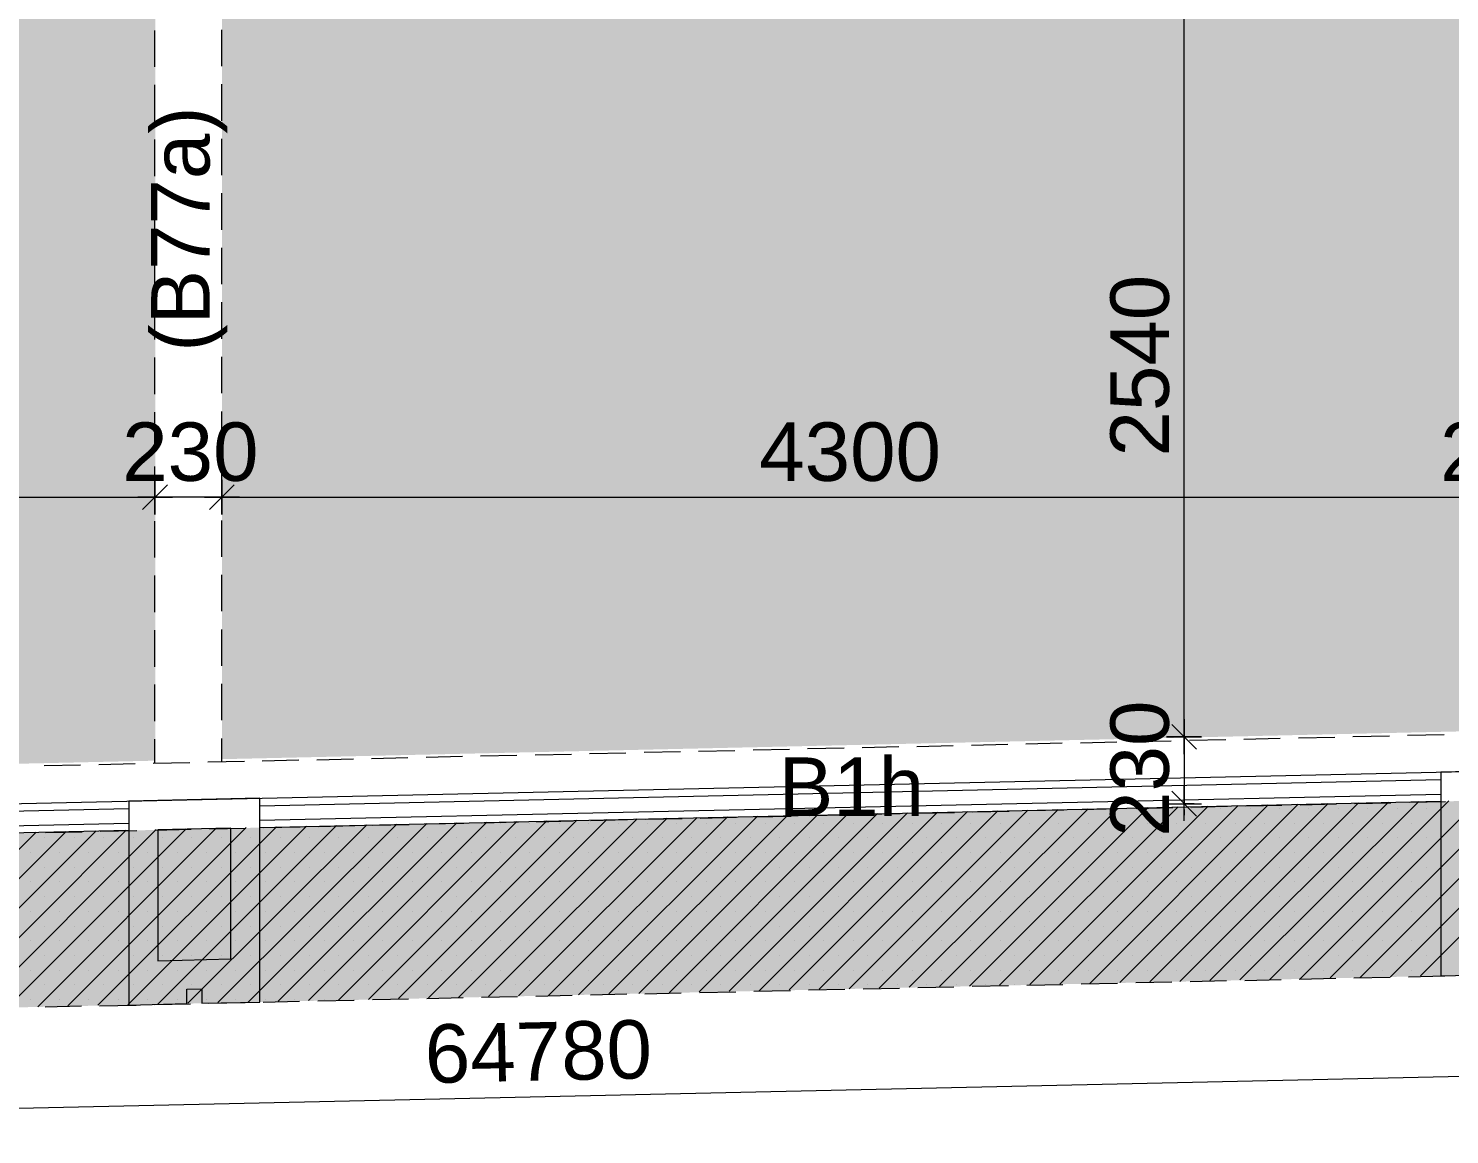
# Model space of a CAD drawing. Header units: millimetres. Extents: x -1303 to 98744, y -1303 to 90097.
# Drawn here: x 40498 to 45384, y 14373 to 18177 of the extents above; entities that cross this region are included whole.
import ezdxf

# ---------------------------------------------------------------- set-up
doc = ezdxf.new("R2010")
doc.units = ezdxf.units.MM
doc.layers.add('PDF_Geometry', color=7, linetype='Continuous')
doc.layers.add('PDF_Text', color=7, linetype='Continuous')
doc.layers.add('PDF_Solid Fills', color=192, linetype='Continuous', true_color=0xc2c0c0c0)
doc.styles.add('PDF ArialMT', font='arial.ttf')

msp = doc.modelspace()

# ---------------------------------------------------------------- hatches: boundary and pattern name
at = {"layer": 'PDF_Solid Fills', "true_color": 0x00007f}
h = msp.add_hatch(color=254, dxfattribs=at)
h.paths.add_polyline_path([(74624.31541, 16167.67383), (74624.31541, 15567.81796), (9799.46285, 14130.21454), (9804.28731, 14730.15409)], flags=0)
h.paths.add_polyline_path([(7404.275, 37242.73593), (8004.29925, 37242.73593), (8004.29925, 16872.72168), (7404.275, 16872.72168)], flags=0)
h.paths.add_polyline_path([(8004.29925, 16872.72168), (7983.4807, 16679.51365), (7983.31127, 16481.90264), (8004.55339, 16283.02302), (8047.46016, 16086.42856), (8111.52536, 15895.75776), (8195.3089, 15714.14292), (8297.03284, 15544.62953), (8413.99157, 15389.5038), (8546.60657, 15247.57974), (8696.06174, 15118.18072), (8860.41285, 15004.26957), (9037.28897, 14908.29987), (9223.47415, 14832.13321), (9415.6677, 14776.86981), (9610.40055, 14743.01796), (9804.28731, 14730.15409), (9799.46285, 14130.21454), (9584.16557, 14140.28601), (9363.53556, 14170.83718), (9140.28256, 14223.64598), (8917.70726, 14299.55851), (8699.36241, 14399.25246), (8488.88858, 14522.21955), (8289.92424, 14667.61267), (8106.02423, 14833.65595), (7940.23508, 15017.64068), (7795.09507, 15216.68973), (7672.21268, 15427.33299), (7572.77287, 15645.76255), (7497.02977, 15868.42256), (7444.47407, 16091.67659), (7414.09232, 16312.38925), (7404.275, 16527.68859), (7404.275, 16872.72168), (8004.29925, 16872.72168)], flags=0)
h.paths.add_polyline_path([(7194.30944, 37692.71099), (7194.30944, 80672.7138), (7694.3009, 80672.7138), (7694.3009, 37692.71099)], flags=0)
h = msp.add_hatch(color=254, dxfattribs=at)
h.paths.add_polyline_path([(31469.30117, 29377.68079), (31469.30117, 25187.75188), (33129.31253, 25187.75188), (33129.31253, 29377.68079)], flags=0)
h.paths.add_polyline_path([(33359.25057, 25187.75188), (33359.25057, 29377.68079), (36934.25928, 29377.68079), (36934.25928, 25187.75188)], flags=0)
h.paths.add_polyline_path([(37164.2841, 25187.75188), (37164.2841, 29377.68079), (40934.27775, 29377.68079), (40934.27775, 25187.75188)], flags=0)
h.paths.add_polyline_path([(41164.30255, 25182.67534), (41164.30255, 29377.68079), (45464.24791, 29377.68079), (45464.24791, 25182.67534)], flags=0)
h.paths.add_polyline_path([(45694.27273, 29377.68079), (45694.27273, 25187.75188), (49039.2587, 25187.75188), (49039.2587, 29377.68079)], flags=0)
h.paths.add_polyline_path([(49269.28352, 25187.75188), (49269.28352, 29377.68079), (51159.31349, 29377.68079), (51159.31349, 25187.75188)], flags=0)
h.paths.add_polyline_path([(41164.30255, 21382.72041), (41164.30255, 24957.72913), (45464.24791, 24957.72913), (45464.24791, 21382.72041)], flags=0)
h.paths.add_polyline_path([(37164.2841, 24957.72913), (37164.2841, 21382.72041), (40934.27775, 21382.72041), (40934.27775, 24957.72913)], flags=0)
h.paths.add_polyline_path([(40934.27775, 19182.68898), (40934.27775, 21152.69766), (37164.2841, 21152.69766), (37164.2841, 18512.67482), (40864.28888, 18512.67482), (40864.28888, 19182.68898)], flags=0)
h.paths.add_polyline_path([(41164.30255, 21152.69766), (41164.30255, 18512.67482), (43234.25726, 18512.67482), (43234.25726, 21152.69766)], flags=0)
h.paths.add_polyline_path([(41164.30255, 18282.73679), (45464.24791, 18282.73679), (45464.24791, 15760.43508), (41164.30255, 15663.95813)], flags=0)
h.paths.add_polyline_path([(37164.2841, 18282.73679), (40934.27775, 18282.73679), (40934.27775, 15658.79481), (37164.2841, 15574.16518)], flags=0)
h.paths.add_polyline_path([(12814.30857, 29377.68079), (12814.30857, 25187.75188), (8234.23832, 25187.75188), (8234.23832, 29377.68079)], flags=0)
h.paths.add_polyline_path([(13044.24764, 25187.75188), (13044.24764, 29377.68079), (15954.23712, 29377.68079), (15954.23712, 25187.75188)], flags=0)
h.paths.add_polyline_path([(16184.2609, 29377.68079), (16184.2609, 25187.75188), (18909.25016, 25187.75188), (18909.25016, 29377.68079)], flags=0)
h.paths.add_polyline_path([(66559.28558, 25187.75188), (66559.28558, 29377.68079), (63649.29506, 29377.68079), (63649.29506, 25187.75188)], flags=0)
h.paths.add_polyline_path([(66789.30626, 25187.75188), (66789.30626, 29377.68079), (69584.28231, 29377.68079), (69584.28231, 25187.75188)], flags=0)
h.paths.add_polyline_path([(69814.31126, 29377.68079), (69814.31126, 25187.75188), (74394.29472, 25187.75188), (74394.29472, 29377.68079)], flags=0)

# ---------------------------------------------------------------- linework, layer by layer
at = {"layer": 'PDF_Geometry', "color": 9, "lineweight": 0, "true_color": 0xc0c0c0}
msp.add_lwpolyline([(73543.76698, 33926.94469), (73593.70177, 33827.08339), (73593.70177, 33926.94469), (74523.7764, 33926.94469), (74523.7764, 34597.21299), (74623.6377, 34597.21299), (74623.6377, 16267.28307), (9842.20122, 14831.96378, -0.0040587119), (9814.553, 14831.94622, -0.4141989555), (8103.90849, 16521.17195), (8103.90849, 13152.0657)], format="xyb", dxfattribs=at)
at = {"layer": 'PDF_Geometry', "color": 122, "lineweight": 0, "true_color": 0x00b88a}
for points in [[(44470.95313, 15780.66168), (44470.95313, 15761.19749), (44470.95313, 18262.00294), (44470.95313, 18242.53771)], [(37203.80547, 16565.17894), (37183.49519, 16565.17894), (40913.96746, 16565.17894), (40893.65718, 16565.17894)], [(41163.62486, 16565.17894), (40933.43475, 16565.17894)], [(41204.24956, 16565.17894), (41183.93514, 16565.17894), (45444.19383, 16565.17894), (45423.87942, 16565.17894)], [(44470.95313, 15740.88617), (44470.95313, 15510.69296)], [(44513.26794, 15468.37815), (44428.63832, 15553.8549)], [(44470.95313, 15451.45223), (44470.95313, 15570.78083)], [(44410.86527, 15510.69296), (44531.03686, 15510.69296)], [(44470.95313, 15491.22877), (44470.95313, 15470.91745)]]:
    msp.add_lwpolyline(points, dxfattribs=at)
at = {"layer": 'PDF_Geometry', "color": 157, "lineweight": 0, "true_color": 0x3f5f7f}
for points in [[(40933.43475, 18045.35027), (40933.43475, 18169.75541)], [(41163.62486, 18047.88957), (41163.62486, 18172.29471)], [(40933.43475, 17857.47291), (40933.43475, 17982.72518)], [(41163.62486, 17860.01222), (41163.62486, 17985.26448)], [(40933.43475, 17669.59556), (40933.43475, 17794.84782)], [(41163.62486, 17672.13486), (41163.62486, 17797.38505)], [(40933.43475, 17482.56326), (40933.43475, 17607.81552)], [(41163.62486, 17485.10256), (41163.62486, 17610.35482)], [(40933.43475, 17294.6859), (40933.43475, 17419.93816)], [(41163.62486, 17297.2252), (41163.62486, 17422.47747)], [(40933.43475, 17107.6536), (40933.43475, 17232.90586)], [(41163.62486, 17110.1929), (41163.62486, 17235.44516)], [(40933.43475, 16919.77624), (40933.43475, 17045.0285)], [(41163.62486, 16922.31554), (41163.62486, 17047.56781)], [(40933.43475, 16732.74601), (40933.43475, 16857.15115)], [(41163.62486, 16735.28324), (41163.62486, 16859.69045)], [(40933.43475, 16544.86658), (40933.43475, 16670.11884)], [(41163.62486, 16547.40589), (41163.62486, 16672.65815)], [(40933.43475, 16357.83635), (40933.43475, 16482.24149)], [(41163.62486, 16360.37566), (41163.62486, 16484.78079)], [(40933.43475, 16169.959), (40933.43475, 16295.20919)], [(41163.62486, 16172.49623), (41163.62486, 16297.74849)], [(40933.43475, 15982.0806), (40933.43475, 16107.33183)], [(41163.62486, 15984.61887), (41163.62486, 16109.87113)], [(40933.43475, 15795.04934), (40933.43475, 15920.30057)], [(41163.62486, 15797.58761), (41163.62486, 15922.83986)], [(40933.43475, 15650.33185), (40933.43475, 15732.4232)], [(41163.62486, 15655.41045), (41163.62486, 15734.96147)], [(44489.56917, 15729.03782), (44614.82349, 15731.57712)], [(44676.60147, 15733.2693), (44801.85167, 15735.8086)], [(44864.48089, 15737.50078), (44989.73109, 15740.04008)], [(45051.50906, 15741.73226), (45176.76339, 15744.27156)], [(45239.38848, 15745.96374), (45364.63868, 15748.50304)], [(42240.11536, 15679.10613), (42365.36555, 15681.64543)], [(42427.14765, 15683.33761), (42552.39785, 15685.87691)], [(42615.02295, 15687.5691), (42740.27727, 15690.10839)], [(42802.05525, 15691.80058), (42927.30545, 15694.33987)], [(42989.93467, 15696.03206), (43115.18487, 15698.57135)], [(43176.96284, 15700.26354), (43302.21717, 15702.80283)], [(43364.84226, 15704.49502), (43490.09246, 15707.03432)], [(43551.87457, 15707.88041), (43677.12475, 15711.2658)], [(43739.74986, 15712.11189), (43865.00418, 15715.49728)], [(43926.78215, 15716.34337), (44052.03648, 15719.72876)], [(44114.66158, 15720.57485), (44239.91177, 15723.11416)], [(44301.69388, 15724.80633), (44426.94407, 15727.34564)], [(40552.60143, 15641.86889), (40677.85163, 15644.40819)], [(40740.47672, 15646.10037), (40865.73105, 15648.63967)], [(40927.50903, 15650.33185), (41052.75922, 15652.87115)], [(41115.38845, 15654.56333), (41240.63864, 15657.10263)], [(41302.41662, 15657.94873), (41427.67095, 15661.33411)], [(41490.29604, 15662.18021), (41615.54624, 15665.5656)], [(41677.32835, 15666.41169), (41802.57853, 15669.79708)], [(41865.20364, 15670.64317), (41990.45796, 15674.02856)], [(42052.23593, 15674.87465), (42177.49026, 15677.41395)], [(43931.86076, 15486.99729), (44057.11096, 15489.53556)], [(44119.74018, 15490.38268), (44244.99038, 15493.76704)], [(44306.76835, 15494.61417), (44432.02268, 15497.99852)], [(44494.64777, 15498.84565), (44619.89797, 15502.23)], [(44681.68008, 15503.07713), (44806.93027, 15505.6154)], [(44869.55537, 15507.30861), (44994.80969, 15509.84688)], [(45056.58766, 15511.54009), (45181.84199, 15514.07836)], [(45244.46709, 15515.77157), (45369.71728, 15518.30984)], [(41682.40694, 15437.0656), (41807.65714, 15439.60491)], [(41870.28223, 15441.29709), (41995.53656, 15443.83639)], [(42057.31454, 15444.68247), (42182.56473, 15448.06787)], [(42245.19396, 15448.91396), (42370.44416, 15452.29935)], [(42432.22213, 15453.14544), (42557.47646, 15456.53083)], [(42620.10155, 15457.37692), (42745.35175, 15459.91519)], [(42807.13386, 15461.6084), (42932.38404, 15464.14667)], [(42995.00915, 15465.83988), (43120.26347, 15468.37815)], [(43182.04144, 15470.07136), (43307.29577, 15472.60963)], [(43369.92087, 15474.30284), (43495.17106, 15476.84111)], [(43556.95317, 15478.53432), (43682.20336, 15481.0726)], [(43744.82846, 15482.76581), (43870.08278, 15485.30408)], [(40557.67591, 15411.67672), (40682.93024, 15414.21602)], [(40745.55533, 15415.9082), (40870.80553, 15418.4475)], [(40932.58763, 15420.13968), (41057.83782, 15422.67898)], [(41120.46293, 15424.37116), (41245.71725, 15426.91046)], [(41307.49522, 15428.60264), (41432.74955, 15431.14195)], [(41495.37465, 15432.83412), (41620.62484, 15435.37343)]]:
    msp.add_lwpolyline(points, dxfattribs=at)
at = {"layer": 'PDF_Geometry', "color": 122, "lineweight": 0, "true_color": 0x00b88a}
for points in [[(40933.43475, 16505.09107), (40933.43475, 16625.26473)], [(41163.62486, 16625.26473), (41163.62486, 16505.09107)], [(40993.51849, 16565.17894), (40874.19401, 16565.17894)], [(40976.59256, 16607.49375), (40891.11994, 16522.86412)], [(41103.537, 16565.17894), (41223.71272, 16565.17894)], [(41121.31004, 16522.86412), (41205.93967, 16607.49375)], [(44513.26794, 15698.57135), (44428.63832, 15783.20098)], [(44470.95313, 15680.79934), (44470.95313, 15800.973)], [(44410.86527, 15740.88617), (44531.03686, 15740.88617)]]:
    msp.add_lwpolyline(points, close=True, dxfattribs=at)
at = {"layer": 'PDF_Geometry', "lineweight": 0}
for points in [[(40933.43475, 16565.17894), (40933.43475, 16533.86639)], [(41163.62486, 16565.17894), (41163.62486, 16533.86639)], [(44470.95313, 15740.88617), (44500.5735, 15740.88617)]]:
    msp.add_lwpolyline(points, close=True, dxfattribs=at)
at = {"layer": 'PDF_Geometry', "color": 9, "lineweight": 0, "true_color": 0xc0c0c0}
for points in [[(41293.95366, 15503.92321), (45353.63848, 15593.63041)], [(41293.95366, 15453.99153), (45353.63848, 15543.69873)], [(32528.86575, 15309.27507), (40843.72653, 15493.76704)], [(41293.95366, 15428.60264), (45353.63848, 15519.15593)], [(32528.86575, 15259.34339), (40843.72653, 15443.83639)], [(32528.86575, 15234.80059), (40843.72653, 15419.29359)]]:
    msp.add_lwpolyline(points, dxfattribs=at)
for points in [[(45803.86974, 15629.17444), (45353.63848, 15619.0193), (45353.63848, 14919.13271), (45554.21234, 14923.36419), (45554.21234, 14973.29484), (45604.143, 14974.14196), (45604.143, 14924.21027), (45803.86974, 14928.44175)], [(41293.95366, 15529.3121), (40843.72653, 15519.15593), (40843.72653, 14818.42324), (41043.45327, 14823.50081), (41043.45327, 14873.4325), (41094.23104, 14874.27859), (41094.23104, 14824.34691), (41293.95366, 14828.57839)], [(40943.58783, 14970.75657), (41194.09235, 14976.68023), (41194.09235, 15426.91046), (40943.58783, 15420.98577)]]:
    msp.add_lwpolyline(points, close=True, dxfattribs=at)
at = {"layer": 'PDF_Geometry', "lineweight": 0}
for points in [[(43319.99021, 14874.27859), (43933.555, 15488.68947)], [(43423.23588, 14876.81789), (44037.64779, 15490.38268)], [(43526.48568, 14879.35616), (44140.89759, 15492.92095)], [(43629.73134, 14881.89546), (44244.14325, 15495.46025)], [(43733.82826, 14883.58765), (44347.39305, 15497.15244)], [(43837.07393, 14886.12694), (44450.63872, 15499.69173)], [(43940.32372, 14888.66521), (44553.88851, 15502.23)], [(44043.57352, 14890.35842), (44657.13831, 15504.76931)], [(44146.81918, 14892.89669), (44760.38397, 15506.46148)], [(44250.06898, 14895.436), (44863.63377, 15509.00079)], [(44293.23091, 15494.61417), (44293.23091, 15494.61417)], [(44353.31465, 14897.9753), (44966.87944, 15511.54009)], [(44394.78647, 15494.61417), (44394.78647, 15494.61417)], [(44456.56444, 14899.66748), (45070.12923, 15513.23227)], [(44505.64797, 15510.69296), (44470.95313, 15510.69296)], [(44495.4949, 15494.61417), (44495.4949, 15494.61417)], [(44559.81424, 14902.20678), (45173.37903, 15515.77157)], [(44596.20333, 15494.61417), (44596.20333, 15494.61417)], [(44663.0599, 14904.74505), (45277.47182, 15518.30984)], [(44697.75888, 15494.61417), (44697.75888, 15494.61417)], [(44766.3097, 14906.43826), (45380.72161, 15520.84914)], [(44798.4673, 15494.61417), (44798.4673, 15494.61417)], [(44869.55537, 14908.97653), (45483.96728, 15522.54132)], [(44899.17574, 15494.61417), (44899.17574, 15494.61417)], [(44973.65229, 14911.51583), (45587.21708, 15525.08062)], [(45000.73129, 15494.61417), (45000.73129, 15494.61417)], [(45076.89795, 14913.20801), (45690.46274, 15527.61889)], [(45101.44384, 15494.61417), (45101.44384, 15494.61417)], [(45180.14775, 14915.74731), (45793.71254, 15529.3121)], [(45202.9994, 15494.61417), (45202.9994, 15494.61417)], [(45283.39754, 14918.28558), (45896.96233, 15531.85037)], [(45303.70783, 15494.61417), (45303.70783, 15494.61417)], [(41046.83763, 14824.34691), (41661.24954, 15437.9117)], [(41150.08329, 14826.8862), (41764.4952, 15440.45099)], [(41254.18021, 14828.57839), (41867.745, 15442.98926)], [(41357.42588, 14831.11768), (41970.99067, 15444.68247)], [(41460.67567, 14833.65595), (42074.24046, 15447.22074)], [(41563.92547, 14835.34917), (42177.49026, 15449.76005)], [(41667.17113, 14837.88744), (42280.73592, 15451.45223)], [(41770.42093, 14840.42674), (42383.98572, 15453.99153)], [(41873.6666, 14842.96604), (42487.23139, 15456.53083)], [(41976.91639, 14844.65822), (42590.48118, 15458.22301)], [(42020.07833, 15443.83639), (42020.07833, 15443.83639)], [(42080.16619, 14847.19752), (42693.73098, 15460.76231)], [(42121.63388, 15443.83639), (42121.63388, 15443.83639)], [(42183.41185, 14849.7358), (42797.82377, 15463.30059)], [(42222.34231, 15443.83639), (42222.34231, 15443.83639)], [(42286.66165, 14851.42901), (42901.07356, 15465.83988)], [(42323.05074, 15443.83639), (42323.05074, 15443.83639)], [(42389.90732, 14853.96728), (43004.31923, 15467.53207)], [(42424.60629, 15443.83639), (42424.60629, 15443.83639)], [(42494.00424, 14856.50657), (43107.56903, 15470.07136)], [(42525.31472, 15443.83639), (42525.31472, 15443.83639)], [(42597.2499, 14858.19876), (43210.81469, 15472.60963)], [(42626.87027, 15443.83639), (42626.87027, 15443.83639)], [(42700.4997, 14860.73805), (43314.06449, 15474.30284)], [(42727.58283, 15443.83639), (42727.58283, 15443.83639)], [(42803.74949, 14863.27632), (43417.31428, 15476.84111)], [(42828.29126, 15443.83639), (42828.29126, 15443.83639)], [(42906.99516, 14865.81563), (43520.55995, 15479.38042)], [(42929.84681, 15443.83639), (42929.84681, 15443.83639)], [(43010.24496, 14867.50781), (43623.80975, 15481.91972)], [(43030.55524, 15443.83639), (43030.55524, 15443.83639)], [(43113.49062, 14870.04711), (43727.05541, 15483.6119)], [(43131.26367, 15443.83639), (43131.26367, 15443.83639)], [(43216.74042, 14872.58641), (43830.30521, 15486.1512)], [(43232.81922, 15443.83639), (43232.81922, 15443.83639)], [(43333.52765, 15443.83639), (43333.52765, 15443.83639)], [(43435.0832, 15443.83639), (43435.0832, 15443.83639)], [(43535.79576, 15443.83639), (43535.79576, 15443.83639)], [(43636.50419, 15443.83639), (43636.50419, 15443.83639)], [(43738.05974, 15443.83639), (43738.05974, 15443.83639)], [(43838.76817, 15443.83639), (43838.76817, 15443.83639)], [(43939.4766, 15443.83639), (43939.4766, 15443.83639)], [(44041.03215, 15443.83639), (44041.03215, 15443.83639)], [(44141.74058, 15443.83639), (44141.74058, 15443.83639)], [(44243.29613, 15443.83639), (44243.29613, 15443.83639)], [(44344.00869, 15443.83639), (44344.00869, 15443.83639)], [(44444.71712, 15443.83639), (44444.71712, 15443.83639)], [(44546.27268, 15443.83639), (44546.27268, 15443.83639)], [(44646.9811, 15443.83639), (44646.9811, 15443.83639)], [(44747.68953, 15443.83639), (44747.68953, 15443.83639)], [(44849.24508, 15443.83639), (44849.24508, 15443.83639)], [(44949.95351, 15443.83639), (44949.95351, 15443.83639)], [(45051.50906, 15443.83639), (45051.50906, 15443.83639)], [(45152.22162, 15443.83639), (45152.22162, 15443.83639)], [(45252.93005, 15443.83639), (45252.93005, 15443.83639)], [(45354.48561, 15443.83639), (45354.48561, 15443.83639)], [(39910.25927, 14798.95802), (40524.67118, 15412.52281)], [(40014.35619, 14801.49731), (40627.92098, 15415.0621)], [(40117.60185, 14804.03559), (40731.16664, 15417.60038)], [(40220.85165, 14805.7288), (40834.41644, 15419.29359)], [(40324.10144, 14808.26707), (40937.66623, 15421.83186)], [(40427.34711, 14810.80637), (41040.9119, 15424.37116)], [(40530.59691, 14812.49855), (41144.1617, 15426.91046)], [(40555.13867, 15393.05861), (40555.13867, 15393.05861)], [(40633.84257, 14815.03785), (41247.40736, 15428.60264)], [(40656.69422, 15393.05861), (40656.69422, 15393.05861)], [(40737.09237, 14817.57716), (41350.65716, 15431.14195)], [(40757.40265, 15393.05861), (40757.40265, 15393.05861)], [(40840.34216, 14819.26933), (41453.90695, 15433.68022)], [(40858.11108, 15393.05861), (40858.11108, 15393.05861)], [(40943.58783, 14821.80864), (41557.99974, 15435.37343)], [(40959.66664, 15393.05861), (40959.66664, 15393.05861)], [(41060.37919, 15393.05861), (41060.37919, 15393.05861)], [(41161.93474, 15393.05861), (41161.93474, 15393.05861)], [(41262.64318, 15393.05861), (41262.64318, 15393.05861)], [(41363.3516, 15393.05861), (41363.3516, 15393.05861)], [(41464.90715, 15393.05861), (41464.90715, 15393.05861)], [(41565.61558, 15393.05861), (41565.61558, 15393.05861)], [(41666.32401, 15393.05861), (41666.32401, 15393.05861)], [(41767.87957, 15393.05861), (41767.87957, 15393.05861)], [(41868.59212, 15393.05861), (41868.59212, 15393.05861)], [(41970.14767, 15393.05861), (41970.14767, 15393.05861)], [(42070.85611, 15393.05861), (42070.85611, 15393.05861)], [(42171.56453, 15393.05861), (42171.56453, 15393.05861)], [(42273.12008, 15393.05861), (42273.12008, 15393.05861)], [(42373.82851, 15393.05861), (42373.82851, 15393.05861)], [(42474.53695, 15393.05861), (42474.53695, 15393.05861)], [(42576.0925, 15393.05861), (42576.0925, 15393.05861)], [(42676.80505, 15393.05861), (42676.80505, 15393.05861)], [(42778.3606, 15393.05861), (42778.3606, 15393.05861)], [(42879.06904, 15393.05861), (42879.06904, 15393.05861)], [(42979.77746, 15393.05861), (42979.77746, 15393.05861)], [(43081.33302, 15393.05861), (43081.33302, 15393.05861)], [(43182.04144, 15393.05861), (43182.04144, 15393.05861)], [(43282.74988, 15393.05861), (43282.74988, 15393.05861)], [(43384.30543, 15393.05861), (43384.30543, 15393.05861)], [(43485.01798, 15393.05861), (43485.01798, 15393.05861)], [(43586.57353, 15393.05861), (43586.57353, 15393.05861)], [(43687.28197, 15393.05861), (43687.28197, 15393.05861)], [(43787.99039, 15393.05861), (43787.99039, 15393.05861)], [(43889.54595, 15393.05861), (43889.54595, 15393.05861)], [(43990.25437, 15393.05861), (43990.25437, 15393.05861)], [(44090.96281, 15393.05861), (44090.96281, 15393.05861)], [(44192.51836, 15393.05861), (44192.51836, 15393.05861)], [(44293.23091, 15393.05861), (44293.23091, 15393.05861)], [(44394.78647, 15393.05861), (44394.78647, 15393.05861)], [(44495.4949, 15393.05861), (44495.4949, 15393.05861)], [(44596.20333, 15393.05861), (44596.20333, 15393.05861)], [(44697.75888, 15393.05861), (44697.75888, 15393.05861)], [(44798.4673, 15393.05861), (44798.4673, 15393.05861)], [(44899.17574, 15393.05861), (44899.17574, 15393.05861)], [(45000.73129, 15393.05861), (45000.73129, 15393.05861)], [(45101.44384, 15393.05861), (45101.44384, 15393.05861)], [(45202.9994, 15393.05861), (45202.9994, 15393.05861)], [(45303.70783, 15393.05861), (45303.70783, 15393.05861)], [(40505.20802, 15343.12692), (40505.20802, 15343.12692)], [(40605.91645, 15343.12692), (40605.91645, 15343.12692)], [(40706.62487, 15343.12692), (40706.62487, 15343.12692)], [(40808.18043, 15343.12692), (40808.18043, 15343.12692)], [(40908.88886, 15343.12692), (40908.88886, 15343.12692)], [(41009.60142, 15343.12692), (41009.60142, 15343.12692)], [(41111.15697, 15343.12692), (41111.15697, 15343.12692)], [(41211.8654, 15343.12692), (41211.8654, 15343.12692)], [(41313.42095, 15343.12692), (41313.42095, 15343.12692)], [(41414.12938, 15343.12692), (41414.12938, 15343.12692)], [(41514.8378, 15343.12692), (41514.8378, 15343.12692)], [(41616.39336, 15343.12692), (41616.39336, 15343.12692)], [(41717.10179, 15343.12692), (41717.10179, 15343.12692)], [(41817.81435, 15343.12692), (41817.81435, 15343.12692)], [(41919.3699, 15343.12692), (41919.3699, 15343.12692)], [(42020.07833, 15343.12692), (42020.07833, 15343.12692)], [(42121.63388, 15343.12692), (42121.63388, 15343.12692)], [(42222.34231, 15343.12692), (42222.34231, 15343.12692)], [(42323.05074, 15343.12692), (42323.05074, 15343.12692)], [(42424.60629, 15343.12692), (42424.60629, 15343.12692)], [(42525.31472, 15343.12692), (42525.31472, 15343.12692)], [(42626.87027, 15343.12692), (42626.87027, 15343.12692)], [(42727.58283, 15343.12692), (42727.58283, 15343.12692)], [(42828.29126, 15343.12692), (42828.29126, 15343.12692)], [(42929.84681, 15343.12692), (42929.84681, 15343.12692)], [(43030.55524, 15343.12692), (43030.55524, 15343.12692)], [(43131.26367, 15343.12692), (43131.26367, 15343.12692)], [(43232.81922, 15343.12692), (43232.81922, 15343.12692)], [(43333.52765, 15343.12692), (43333.52765, 15343.12692)], [(43435.0832, 15343.12692), (43435.0832, 15343.12692)], [(43535.79576, 15343.12692), (43535.79576, 15343.12692)], [(43636.50419, 15343.12692), (43636.50419, 15343.12692)], [(43738.05974, 15343.12692), (43738.05974, 15343.12692)], [(43838.76817, 15343.12692), (43838.76817, 15343.12692)], [(43939.4766, 15343.12692), (43939.4766, 15343.12692)], [(44041.03215, 15343.12692), (44041.03215, 15343.12692)], [(44141.74058, 15343.12692), (44141.74058, 15343.12692)], [(44243.29613, 15343.12692), (44243.29613, 15343.12692)], [(44344.00869, 15343.12692), (44344.00869, 15343.12692)], [(44444.71712, 15343.12692), (44444.71712, 15343.12692)], [(44546.27268, 15343.12692), (44546.27268, 15343.12692)], [(44646.9811, 15343.12692), (44646.9811, 15343.12692)], [(44747.68953, 15343.12692), (44747.68953, 15343.12692)], [(44849.24508, 15343.12692), (44849.24508, 15343.12692)], [(44949.95351, 15343.12692), (44949.95351, 15343.12692)], [(45051.50906, 15343.12692), (45051.50906, 15343.12692)], [(45152.22162, 15343.12692), (45152.22162, 15343.12692)], [(45252.93005, 15343.12692), (45252.93005, 15343.12692)], [(45354.48561, 15343.12692), (45354.48561, 15343.12692)], [(40555.13867, 15292.34915), (40555.13867, 15292.34915)], [(40656.69422, 15292.34915), (40656.69422, 15292.34915)], [(40757.40265, 15292.34915), (40757.40265, 15292.34915)], [(40858.11108, 15292.34915), (40858.11108, 15292.34915)], [(40959.66664, 15292.34915), (40959.66664, 15292.34915)], [(41060.37919, 15292.34915), (41060.37919, 15292.34915)], [(41161.93474, 15292.34915), (41161.93474, 15292.34915)], [(41262.64318, 15292.34915), (41262.64318, 15292.34915)], [(41363.3516, 15292.34915), (41363.3516, 15292.34915)], [(41464.90715, 15292.34915), (41464.90715, 15292.34915)], [(41565.61558, 15292.34915), (41565.61558, 15292.34915)], [(41666.32401, 15292.34915), (41666.32401, 15292.34915)], [(41767.87957, 15292.34915), (41767.87957, 15292.34915)], [(41868.59212, 15292.34915), (41868.59212, 15292.34915)], [(41970.14767, 15292.34915), (41970.14767, 15292.34915)], [(42070.85611, 15292.34915), (42070.85611, 15292.34915)], [(42171.56453, 15292.34915), (42171.56453, 15292.34915)], [(42273.12008, 15292.34915), (42273.12008, 15292.34915)], [(42373.82851, 15292.34915), (42373.82851, 15292.34915)], [(42474.53695, 15292.34915), (42474.53695, 15292.34915)], [(42576.0925, 15292.34915), (42576.0925, 15292.34915)], [(42676.80505, 15292.34915), (42676.80505, 15292.34915)], [(42778.3606, 15292.34915), (42778.3606, 15292.34915)], [(42879.06904, 15292.34915), (42879.06904, 15292.34915)], [(42979.77746, 15292.34915), (42979.77746, 15292.34915)], [(43081.33302, 15292.34915), (43081.33302, 15292.34915)], [(43182.04144, 15292.34915), (43182.04144, 15292.34915)], [(43282.74988, 15292.34915), (43282.74988, 15292.34915)], [(43384.30543, 15292.34915), (43384.30543, 15292.34915)], [(43485.01798, 15292.34915), (43485.01798, 15292.34915)], [(43586.57353, 15292.34915), (43586.57353, 15292.34915)], [(43687.28197, 15292.34915), (43687.28197, 15292.34915)], [(43787.99039, 15292.34915), (43787.99039, 15292.34915)], [(43889.54595, 15292.34915), (43889.54595, 15292.34915)], [(43990.25437, 15292.34915), (43990.25437, 15292.34915)], [(44090.96281, 15292.34915), (44090.96281, 15292.34915)], [(44192.51836, 15292.34915), (44192.51836, 15292.34915)], [(44293.23091, 15292.34915), (44293.23091, 15292.34915)], [(44394.78647, 15292.34915), (44394.78647, 15292.34915)], [(44495.4949, 15292.34915), (44495.4949, 15292.34915)], [(44596.20333, 15292.34915), (44596.20333, 15292.34915)], [(44697.75888, 15292.34915), (44697.75888, 15292.34915)], [(44798.4673, 15292.34915), (44798.4673, 15292.34915)], [(44899.17574, 15292.34915), (44899.17574, 15292.34915)], [(45000.73129, 15292.34915), (45000.73129, 15292.34915)], [(45101.44384, 15292.34915), (45101.44384, 15292.34915)], [(45202.9994, 15292.34915), (45202.9994, 15292.34915)], [(45303.70783, 15292.34915), (45303.70783, 15292.34915)], [(40505.20802, 15241.57137), (40505.20802, 15241.57137)], [(40605.91645, 15241.57137), (40605.91645, 15241.57137)], [(40706.62487, 15241.57137), (40706.62487, 15241.57137)], [(40808.18043, 15241.57137), (40808.18043, 15241.57137)], [(40908.88886, 15241.57137), (40908.88886, 15241.57137)], [(41009.60142, 15241.57137), (41009.60142, 15241.57137)], [(41111.15697, 15241.57137), (41111.15697, 15241.57137)], [(41211.8654, 15241.57137), (41211.8654, 15241.57137)], [(41313.42095, 15241.57137), (41313.42095, 15241.57137)], [(41414.12938, 15241.57137), (41414.12938, 15241.57137)], [(41514.8378, 15241.57137), (41514.8378, 15241.57137)], [(41616.39336, 15241.57137), (41616.39336, 15241.57137)], [(41717.10179, 15241.57137), (41717.10179, 15241.57137)], [(41817.81435, 15241.57137), (41817.81435, 15241.57137)], [(41919.3699, 15241.57137), (41919.3699, 15241.57137)], [(42020.07833, 15241.57137), (42020.07833, 15241.57137)], [(42121.63388, 15241.57137), (42121.63388, 15241.57137)], [(42222.34231, 15241.57137), (42222.34231, 15241.57137)], [(42323.05074, 15241.57137), (42323.05074, 15241.57137)], [(42424.60629, 15241.57137), (42424.60629, 15241.57137)], [(42525.31472, 15241.57137), (42525.31472, 15241.57137)], [(42626.87027, 15241.57137), (42626.87027, 15241.57137)], [(42727.58283, 15241.57137), (42727.58283, 15241.57137)], [(42828.29126, 15241.57137), (42828.29126, 15241.57137)], [(42929.84681, 15241.57137), (42929.84681, 15241.57137)], [(43030.55524, 15241.57137), (43030.55524, 15241.57137)], [(43131.26367, 15241.57137), (43131.26367, 15241.57137)], [(43232.81922, 15241.57137), (43232.81922, 15241.57137)], [(43333.52765, 15241.57137), (43333.52765, 15241.57137)], [(43435.0832, 15241.57137), (43435.0832, 15241.57137)], [(43535.79576, 15241.57137), (43535.79576, 15241.57137)], [(43636.50419, 15241.57137), (43636.50419, 15241.57137)], [(43738.05974, 15241.57137), (43738.05974, 15241.57137)], [(43838.76817, 15241.57137), (43838.76817, 15241.57137)], [(43939.4766, 15241.57137), (43939.4766, 15241.57137)], [(44041.03215, 15241.57137), (44041.03215, 15241.57137)], [(44141.74058, 15241.57137), (44141.74058, 15241.57137)], [(44243.29613, 15241.57137), (44243.29613, 15241.57137)], [(44344.00869, 15241.57137), (44344.00869, 15241.57137)], [(44444.71712, 15241.57137), (44444.71712, 15241.57137)], [(44546.27268, 15241.57137), (44546.27268, 15241.57137)], [(44646.9811, 15241.57137), (44646.9811, 15241.57137)], [(44747.68953, 15241.57137), (44747.68953, 15241.57137)], [(44849.24508, 15241.57137), (44849.24508, 15241.57137)], [(44949.95351, 15241.57137), (44949.95351, 15241.57137)], [(45051.50906, 15241.57137), (45051.50906, 15241.57137)], [(45152.22162, 15241.57137), (45152.22162, 15241.57137)], [(45252.93005, 15241.57137), (45252.93005, 15241.57137)], [(45354.48561, 15241.57137), (45354.48561, 15241.57137)], [(40555.13867, 15190.7936), (40555.13867, 15190.7936)], [(40656.69422, 15190.7936), (40656.69422, 15190.7936)], [(40757.40265, 15190.7936), (40757.40265, 15190.7936)], [(40858.11108, 15190.7936), (40858.11108, 15190.7936)], [(40959.66664, 15190.7936), (40959.66664, 15190.7936)], [(41060.37919, 15190.7936), (41060.37919, 15190.7936)], [(41161.93474, 15190.7936), (41161.93474, 15190.7936)], [(41262.64318, 15190.7936), (41262.64318, 15190.7936)], [(41363.3516, 15190.7936), (41363.3516, 15190.7936)], [(41464.90715, 15190.7936), (41464.90715, 15190.7936)], [(41565.61558, 15190.7936), (41565.61558, 15190.7936)], [(41666.32401, 15190.7936), (41666.32401, 15190.7936)], [(41767.87957, 15190.7936), (41767.87957, 15190.7936)], [(41868.59212, 15190.7936), (41868.59212, 15190.7936)], [(41970.14767, 15190.7936), (41970.14767, 15190.7936)], [(42070.85611, 15190.7936), (42070.85611, 15190.7936)], [(42171.56453, 15190.7936), (42171.56453, 15190.7936)], [(42273.12008, 15190.7936), (42273.12008, 15190.7936)], [(42373.82851, 15190.7936), (42373.82851, 15190.7936)], [(42474.53695, 15190.7936), (42474.53695, 15190.7936)], [(42576.0925, 15190.7936), (42576.0925, 15190.7936)], [(42676.80505, 15190.7936), (42676.80505, 15190.7936)], [(42778.3606, 15190.7936), (42778.3606, 15190.7936)], [(42879.06904, 15190.7936), (42879.06904, 15190.7936)], [(42979.77746, 15190.7936), (42979.77746, 15190.7936)], [(43081.33302, 15190.7936), (43081.33302, 15190.7936)], [(43182.04144, 15190.7936), (43182.04144, 15190.7936)], [(43282.74988, 15190.7936), (43282.74988, 15190.7936)], [(43384.30543, 15190.7936), (43384.30543, 15190.7936)], [(43485.01798, 15190.7936), (43485.01798, 15190.7936)], [(43586.57353, 15190.7936), (43586.57353, 15190.7936)], [(43687.28197, 15190.7936), (43687.28197, 15190.7936)], [(43787.99039, 15190.7936), (43787.99039, 15190.7936)], [(43889.54595, 15190.7936), (43889.54595, 15190.7936)], [(43990.25437, 15190.7936), (43990.25437, 15190.7936)], [(44090.96281, 15190.7936), (44090.96281, 15190.7936)], [(44192.51836, 15190.7936), (44192.51836, 15190.7936)], [(44293.23091, 15190.7936), (44293.23091, 15190.7936)], [(44394.78647, 15190.7936), (44394.78647, 15190.7936)], [(44495.4949, 15190.7936), (44495.4949, 15190.7936)], [(44596.20333, 15190.7936), (44596.20333, 15190.7936)], [(44697.75888, 15190.7936), (44697.75888, 15190.7936)], [(44798.4673, 15190.7936), (44798.4673, 15190.7936)], [(44899.17574, 15190.7936), (44899.17574, 15190.7936)], [(45000.73129, 15190.7936), (45000.73129, 15190.7936)], [(45101.44384, 15190.7936), (45101.44384, 15190.7936)], [(45202.9994, 15190.7936), (45202.9994, 15190.7936)], [(45303.70783, 15190.7936), (45303.70783, 15190.7936)], [(40505.20802, 15140.86191), (40505.20802, 15140.86191)], [(40605.91645, 15140.86191), (40605.91645, 15140.86191)], [(40706.62487, 15140.86191), (40706.62487, 15140.86191)], [(40808.18043, 15140.86191), (40808.18043, 15140.86191)], [(40908.88886, 15140.86191), (40908.88886, 15140.86191)], [(41009.60142, 15140.86191), (41009.60142, 15140.86191)], [(41111.15697, 15140.86191), (41111.15697, 15140.86191)], [(41211.8654, 15140.86191), (41211.8654, 15140.86191)], [(41313.42095, 15140.86191), (41313.42095, 15140.86191)], [(41414.12938, 15140.86191), (41414.12938, 15140.86191)], [(41514.8378, 15140.86191), (41514.8378, 15140.86191)], [(41616.39336, 15140.86191), (41616.39336, 15140.86191)], [(41717.10179, 15140.86191), (41717.10179, 15140.86191)], [(41817.81435, 15140.86191), (41817.81435, 15140.86191)], [(41919.3699, 15140.86191), (41919.3699, 15140.86191)], [(42020.07833, 15140.86191), (42020.07833, 15140.86191)], [(42121.63388, 15140.86191), (42121.63388, 15140.86191)], [(42222.34231, 15140.86191), (42222.34231, 15140.86191)], [(42323.05074, 15140.86191), (42323.05074, 15140.86191)], [(42424.60629, 15140.86191), (42424.60629, 15140.86191)], [(42525.31472, 15140.86191), (42525.31472, 15140.86191)], [(42626.87027, 15140.86191), (42626.87027, 15140.86191)], [(42727.58283, 15140.86191), (42727.58283, 15140.86191)], [(42828.29126, 15140.86191), (42828.29126, 15140.86191)], [(42929.84681, 15140.86191), (42929.84681, 15140.86191)], [(43030.55524, 15140.86191), (43030.55524, 15140.86191)], [(43131.26367, 15140.86191), (43131.26367, 15140.86191)], [(43232.81922, 15140.86191), (43232.81922, 15140.86191)], [(43333.52765, 15140.86191), (43333.52765, 15140.86191)], [(43435.0832, 15140.86191), (43435.0832, 15140.86191)], [(43535.79576, 15140.86191), (43535.79576, 15140.86191)], [(43636.50419, 15140.86191), (43636.50419, 15140.86191)], [(43738.05974, 15140.86191), (43738.05974, 15140.86191)], [(43838.76817, 15140.86191), (43838.76817, 15140.86191)], [(43939.4766, 15140.86191), (43939.4766, 15140.86191)], [(44041.03215, 15140.86191), (44041.03215, 15140.86191)], [(44141.74058, 15140.86191), (44141.74058, 15140.86191)], [(44243.29613, 15140.86191), (44243.29613, 15140.86191)], [(44344.00869, 15140.86191), (44344.00869, 15140.86191)], [(44444.71712, 15140.86191), (44444.71712, 15140.86191)], [(44546.27268, 15140.86191), (44546.27268, 15140.86191)], [(44646.9811, 15140.86191), (44646.9811, 15140.86191)], [(44747.68953, 15140.86191), (44747.68953, 15140.86191)], [(44849.24508, 15140.86191), (44849.24508, 15140.86191)], [(44949.95351, 15140.86191), (44949.95351, 15140.86191)], [(45051.50906, 15140.86191), (45051.50906, 15140.86191)], [(45152.22162, 15140.86191), (45152.22162, 15140.86191)], [(45252.93005, 15140.86191), (45252.93005, 15140.86191)], [(45354.48561, 15140.86191), (45354.48561, 15140.86191)], [(40555.13867, 15090.08414), (40555.13867, 15090.08414)], [(40656.69422, 15090.08414), (40656.69422, 15090.08414)], [(40757.40265, 15090.08414), (40757.40265, 15090.08414)], [(40858.11108, 15090.08414), (40858.11108, 15090.08414)], [(40959.66664, 15090.08414), (40959.66664, 15090.08414)], [(41060.37919, 15090.08414), (41060.37919, 15090.08414)], [(41161.93474, 15090.08414), (41161.93474, 15090.08414)], [(41262.64318, 15090.08414), (41262.64318, 15090.08414)], [(41363.3516, 15090.08414), (41363.3516, 15090.08414)], [(41464.90715, 15090.08414), (41464.90715, 15090.08414)], [(41565.61558, 15090.08414), (41565.61558, 15090.08414)], [(41666.32401, 15090.08414), (41666.32401, 15090.08414)], [(41767.87957, 15090.08414), (41767.87957, 15090.08414)], [(41868.59212, 15090.08414), (41868.59212, 15090.08414)], [(41970.14767, 15090.08414), (41970.14767, 15090.08414)], [(42070.85611, 15090.08414), (42070.85611, 15090.08414)], [(42171.56453, 15090.08414), (42171.56453, 15090.08414)], [(42273.12008, 15090.08414), (42273.12008, 15090.08414)], [(42373.82851, 15090.08414), (42373.82851, 15090.08414)], [(42474.53695, 15090.08414), (42474.53695, 15090.08414)], [(42576.0925, 15090.08414), (42576.0925, 15090.08414)], [(42676.80505, 15090.08414), (42676.80505, 15090.08414)], [(42778.3606, 15090.08414), (42778.3606, 15090.08414)], [(42879.06904, 15090.08414), (42879.06904, 15090.08414)], [(42979.77746, 15090.08414), (42979.77746, 15090.08414)], [(43081.33302, 15090.08414), (43081.33302, 15090.08414)], [(43182.04144, 15090.08414), (43182.04144, 15090.08414)], [(43282.74988, 15090.08414), (43282.74988, 15090.08414)], [(43384.30543, 15090.08414), (43384.30543, 15090.08414)], [(43485.01798, 15090.08414), (43485.01798, 15090.08414)], [(43586.57353, 15090.08414), (43586.57353, 15090.08414)], [(43687.28197, 15090.08414), (43687.28197, 15090.08414)], [(43787.99039, 15090.08414), (43787.99039, 15090.08414)], [(43889.54595, 15090.08414), (43889.54595, 15090.08414)], [(43990.25437, 15090.08414), (43990.25437, 15090.08414)], [(44090.96281, 15090.08414), (44090.96281, 15090.08414)], [(44192.51836, 15090.08414), (44192.51836, 15090.08414)], [(44293.23091, 15090.08414), (44293.23091, 15090.08414)], [(44394.78647, 15090.08414), (44394.78647, 15090.08414)], [(44495.4949, 15090.08414), (44495.4949, 15090.08414)], [(44596.20333, 15090.08414), (44596.20333, 15090.08414)], [(44697.75888, 15090.08414), (44697.75888, 15090.08414)], [(44798.4673, 15090.08414), (44798.4673, 15090.08414)], [(44899.17574, 15090.08414), (44899.17574, 15090.08414)], [(45000.73129, 15090.08414), (45000.73129, 15090.08414)], [(45101.44384, 15090.08414), (45101.44384, 15090.08414)], [(45202.9994, 15090.08414), (45202.9994, 15090.08414)], [(45303.70783, 15090.08414), (45303.70783, 15090.08414)], [(40505.20802, 15039.30636), (40505.20802, 15039.30636)], [(40605.91645, 15039.30636), (40605.91645, 15039.30636)], [(40706.62487, 15039.30636), (40706.62487, 15039.30636)], [(40808.18043, 15039.30636), (40808.18043, 15039.30636)], [(40908.88886, 15039.30636), (40908.88886, 15039.30636)], [(41009.60142, 15039.30636), (41009.60142, 15039.30636)], [(41111.15697, 15039.30636), (41111.15697, 15039.30636)], [(41211.8654, 15039.30636), (41211.8654, 15039.30636)], [(41313.42095, 15039.30636), (41313.42095, 15039.30636)], [(41414.12938, 15039.30636), (41414.12938, 15039.30636)], [(41514.8378, 15039.30636), (41514.8378, 15039.30636)], [(41616.39336, 15039.30636), (41616.39336, 15039.30636)], [(41717.10179, 15039.30636), (41717.10179, 15039.30636)], [(41817.81435, 15039.30636), (41817.81435, 15039.30636)], [(41919.3699, 15039.30636), (41919.3699, 15039.30636)], [(42020.07833, 15039.30636), (42020.07833, 15039.30636)], [(42121.63388, 15039.30636), (42121.63388, 15039.30636)], [(42222.34231, 15039.30636), (42222.34231, 15039.30636)], [(42323.05074, 15039.30636), (42323.05074, 15039.30636)], [(42424.60629, 15039.30636), (42424.60629, 15039.30636)], [(42525.31472, 15039.30636), (42525.31472, 15039.30636)], [(42626.87027, 15039.30636), (42626.87027, 15039.30636)], [(42727.58283, 15039.30636), (42727.58283, 15039.30636)], [(42828.29126, 15039.30636), (42828.29126, 15039.30636)], [(42929.84681, 15039.30636), (42929.84681, 15039.30636)], [(43030.55524, 15039.30636), (43030.55524, 15039.30636)], [(43131.26367, 15039.30636), (43131.26367, 15039.30636)], [(43232.81922, 15039.30636), (43232.81922, 15039.30636)], [(43333.52765, 15039.30636), (43333.52765, 15039.30636)], [(43435.0832, 15039.30636), (43435.0832, 15039.30636)], [(43535.79576, 15039.30636), (43535.79576, 15039.30636)], [(43636.50419, 15039.30636), (43636.50419, 15039.30636)], [(43738.05974, 15039.30636), (43738.05974, 15039.30636)], [(43838.76817, 15039.30636), (43838.76817, 15039.30636)], [(43939.4766, 15039.30636), (43939.4766, 15039.30636)], [(44041.03215, 15039.30636), (44041.03215, 15039.30636)], [(44141.74058, 15039.30636), (44141.74058, 15039.30636)], [(44243.29613, 15039.30636), (44243.29613, 15039.30636)], [(44344.00869, 15039.30636), (44344.00869, 15039.30636)], [(44444.71712, 15039.30636), (44444.71712, 15039.30636)], [(44546.27268, 15039.30636), (44546.27268, 15039.30636)], [(44646.9811, 15039.30636), (44646.9811, 15039.30636)], [(44747.68953, 15039.30636), (44747.68953, 15039.30636)], [(44849.24508, 15039.30636), (44849.24508, 15039.30636)], [(44949.95351, 15039.30636), (44949.95351, 15039.30636)], [(45051.50906, 15039.30636), (45051.50906, 15039.30636)], [(45152.22162, 15039.30636), (45152.22162, 15039.30636)], [(45252.93005, 15039.30636), (45252.93005, 15039.30636)], [(45354.48561, 15039.30636), (45354.48561, 15039.30636)], [(40555.13867, 14989.37468), (40555.13867, 14989.37468)], [(40656.69422, 14989.37468), (40656.69422, 14989.37468)], [(40757.40265, 14989.37468), (40757.40265, 14989.37468)], [(40858.11108, 14989.37468), (40858.11108, 14989.37468)], [(40959.66664, 14989.37468), (40959.66664, 14989.37468)], [(41060.37919, 14989.37468), (41060.37919, 14989.37468)], [(41161.93474, 14989.37468), (41161.93474, 14989.37468)], [(41262.64318, 14989.37468), (41262.64318, 14989.37468)], [(41363.3516, 14989.37468), (41363.3516, 14989.37468)], [(41464.90715, 14989.37468), (41464.90715, 14989.37468)], [(41565.61558, 14989.37468), (41565.61558, 14989.37468)], [(41666.32401, 14989.37468), (41666.32401, 14989.37468)], [(41767.87957, 14989.37468), (41767.87957, 14989.37468)], [(41868.59212, 14989.37468), (41868.59212, 14989.37468)], [(41970.14767, 14989.37468), (41970.14767, 14989.37468)], [(42070.85611, 14989.37468), (42070.85611, 14989.37468)], [(42171.56453, 14989.37468), (42171.56453, 14989.37468)], [(42273.12008, 14989.37468), (42273.12008, 14989.37468)], [(42373.82851, 14989.37468), (42373.82851, 14989.37468)], [(42474.53695, 14989.37468), (42474.53695, 14989.37468)], [(42576.0925, 14989.37468), (42576.0925, 14989.37468)], [(42676.80505, 14989.37468), (42676.80505, 14989.37468)], [(42778.3606, 14989.37468), (42778.3606, 14989.37468)], [(42879.06904, 14989.37468), (42879.06904, 14989.37468)], [(42979.77746, 14989.37468), (42979.77746, 14989.37468)], [(43081.33302, 14989.37468), (43081.33302, 14989.37468)], [(43182.04144, 14989.37468), (43182.04144, 14989.37468)], [(43282.74988, 14989.37468), (43282.74988, 14989.37468)], [(43384.30543, 14989.37468), (43384.30543, 14989.37468)], [(43485.01798, 14989.37468), (43485.01798, 14989.37468)], [(43586.57353, 14989.37468), (43586.57353, 14989.37468)], [(43687.28197, 14989.37468), (43687.28197, 14989.37468)], [(43787.99039, 14989.37468), (43787.99039, 14989.37468)], [(43889.54595, 14989.37468), (43889.54595, 14989.37468)], [(43990.25437, 14989.37468), (43990.25437, 14989.37468)], [(44090.96281, 14989.37468), (44090.96281, 14989.37468)], [(44192.51836, 14989.37468), (44192.51836, 14989.37468)], [(44293.23091, 14989.37468), (44293.23091, 14989.37468)], [(44394.78647, 14989.37468), (44394.78647, 14989.37468)], [(44495.4949, 14989.37468), (44495.4949, 14989.37468)], [(44596.20333, 14989.37468), (44596.20333, 14989.37468)], [(44697.75888, 14989.37468), (44697.75888, 14989.37468)], [(44798.4673, 14989.37468), (44798.4673, 14989.37468)], [(44899.17574, 14989.37468), (44899.17574, 14989.37468)], [(45000.73129, 14989.37468), (45000.73129, 14989.37468)], [(45101.44384, 14989.37468), (45101.44384, 14989.37468)], [(45202.9994, 14989.37468), (45202.9994, 14989.37468)], [(45303.70783, 14989.37468), (45303.70783, 14989.37468)], [(40505.20802, 14938.5969), (40505.20802, 14938.5969)], [(40605.91645, 14938.5969), (40605.91645, 14938.5969)], [(40706.62487, 14938.5969), (40706.62487, 14938.5969)], [(40808.18043, 14938.5969), (40808.18043, 14938.5969)], [(40908.88886, 14938.5969), (40908.88886, 14938.5969)], [(41009.60142, 14938.5969), (41009.60142, 14938.5969)], [(41111.15697, 14938.5969), (41111.15697, 14938.5969)], [(41211.8654, 14938.5969), (41211.8654, 14938.5969)], [(41313.42095, 14938.5969), (41313.42095, 14938.5969)], [(41414.12938, 14938.5969), (41414.12938, 14938.5969)], [(41514.8378, 14938.5969), (41514.8378, 14938.5969)], [(41616.39336, 14938.5969), (41616.39336, 14938.5969)], [(41717.10179, 14938.5969), (41717.10179, 14938.5969)], [(41817.81435, 14938.5969), (41817.81435, 14938.5969)], [(41919.3699, 14938.5969), (41919.3699, 14938.5969)], [(42020.07833, 14938.5969), (42020.07833, 14938.5969)], [(42121.63388, 14938.5969), (42121.63388, 14938.5969)], [(42222.34231, 14938.5969), (42222.34231, 14938.5969)], [(42323.05074, 14938.5969), (42323.05074, 14938.5969)], [(42424.60629, 14938.5969), (42424.60629, 14938.5969)], [(42525.31472, 14938.5969), (42525.31472, 14938.5969)], [(42626.87027, 14938.5969), (42626.87027, 14938.5969)], [(42727.58283, 14938.5969), (42727.58283, 14938.5969)], [(42828.29126, 14938.5969), (42828.29126, 14938.5969)], [(42929.84681, 14938.5969), (42929.84681, 14938.5969)], [(43030.55524, 14938.5969), (43030.55524, 14938.5969)], [(43131.26367, 14938.5969), (43131.26367, 14938.5969)], [(43232.81922, 14938.5969), (43232.81922, 14938.5969)], [(43333.52765, 14938.5969), (43333.52765, 14938.5969)], [(43435.0832, 14938.5969), (43435.0832, 14938.5969)], [(43535.79576, 14938.5969), (43535.79576, 14938.5969)], [(43636.50419, 14938.5969), (43636.50419, 14938.5969)], [(43738.05974, 14938.5969), (43738.05974, 14938.5969)], [(43838.76817, 14938.5969), (43838.76817, 14938.5969)], [(43939.4766, 14938.5969), (43939.4766, 14938.5969)], [(44041.03215, 14938.5969), (44041.03215, 14938.5969)], [(44141.74058, 14938.5969), (44141.74058, 14938.5969)], [(44243.29613, 14938.5969), (44243.29613, 14938.5969)], [(44344.00869, 14938.5969), (44344.00869, 14938.5969)], [(44444.71712, 14938.5969), (44444.71712, 14938.5969)], [(44492.11054, 14898.82138), (44617.36073, 14902.20678)], [(44546.27268, 14938.5969), (44546.27268, 14938.5969)], [(44646.9811, 14938.5969), (44646.9811, 14938.5969)], [(44679.98583, 14903.05287), (44804.39304, 14906.43826)], [(44747.68953, 14938.5969), (44747.68953, 14938.5969)], [(44849.24508, 14938.5969), (44849.24508, 14938.5969)], [(44867.01813, 14907.28435), (44992.26833, 14910.66974)], [(44949.95351, 14938.5969), (44949.95351, 14938.5969)], [(45051.50906, 14938.5969), (45051.50906, 14938.5969)], [(45054.89755, 14911.51583), (45179.30062, 14914.0541)], [(45152.22162, 14938.5969), (45152.22162, 14938.5969)], [(45241.92572, 14915.74731), (45367.18005, 14918.28558)], [(45252.93005, 14938.5969), (45252.93005, 14938.5969)], [(45354.48561, 14938.5969), (45354.48561, 14938.5969)], [(40555.13867, 14887.81913), (40555.13867, 14887.81913)], [(40656.69422, 14887.81913), (40656.69422, 14887.81913)], [(40757.40265, 14887.81913), (40757.40265, 14887.81913)], [(40858.11108, 14887.81913), (40858.11108, 14887.81913)], [(40959.66664, 14887.81913), (40959.66664, 14887.81913)], [(41060.37919, 14887.81913), (41060.37919, 14887.81913)], [(41161.93474, 14887.81913), (41161.93474, 14887.81913)], [(41262.64318, 14887.81913), (41262.64318, 14887.81913)], [(41363.3516, 14887.81913), (41363.3516, 14887.81913)], [(41464.90715, 14887.81913), (41464.90715, 14887.81913)], [(41565.61558, 14887.81913), (41565.61558, 14887.81913)], [(41666.32401, 14887.81913), (41666.32401, 14887.81913)], [(41767.87957, 14887.81913), (41767.87957, 14887.81913)], [(41868.59212, 14887.81913), (41868.59212, 14887.81913)], [(41970.14767, 14887.81913), (41970.14767, 14887.81913)], [(42070.85611, 14887.81913), (42070.85611, 14887.81913)], [(42171.56453, 14887.81913), (42171.56453, 14887.81913)], [(42242.65259, 14848.8897), (42367.90692, 14852.27509)], [(42273.12008, 14887.81913), (42273.12008, 14887.81913)], [(42373.82851, 14887.81913), (42373.82851, 14887.81913)], [(42430.53202, 14853.12118), (42554.93509, 14856.50657)], [(42474.53695, 14887.81913), (42474.53695, 14887.81913)], [(42576.0925, 14887.81913), (42576.0925, 14887.81913)], [(42617.56431, 14857.35266), (42742.81451, 14860.73805)], [(42676.80505, 14887.81913), (42676.80505, 14887.81913)], [(42778.3606, 14887.81913), (42778.3606, 14887.81913)], [(42805.4396, 14861.58415), (42929.84681, 14864.12345)], [(42879.06904, 14887.81913), (42879.06904, 14887.81913)], [(42979.77746, 14887.81913), (42979.77746, 14887.81913)], [(42992.47191, 14865.81563), (43117.7221, 14868.35493)], [(43081.33302, 14887.81913), (43081.33302, 14887.81913)], [(43180.35133, 14870.04711), (43304.7544, 14872.58641)], [(43182.04144, 14887.81913), (43182.04144, 14887.81913)], [(43282.74988, 14887.81913), (43282.74988, 14887.81913)], [(43367.3795, 14874.27859), (43492.63383, 14876.81789)], [(43384.30543, 14887.81913), (43384.30543, 14887.81913)], [(43485.01798, 14887.81913), (43485.01798, 14887.81913)], [(43555.25892, 14878.51007), (43679.66612, 14881.04937)], [(43586.57353, 14887.81913), (43586.57353, 14887.81913)], [(43687.28197, 14887.81913), (43687.28197, 14887.81913)], [(43742.29123, 14882.74155), (43867.54141, 14885.28086)], [(43787.99039, 14887.81913), (43787.99039, 14887.81913)], [(43889.54595, 14887.81913), (43889.54595, 14887.81913)], [(43930.16652, 14886.97303), (44054.57372, 14889.51234)], [(44117.19881, 14891.20452), (44242.45314, 14893.74382)], [(44305.07824, 14895.436), (44429.48131, 14897.9753)], [(40505.20802, 14837.88744), (40505.20802, 14837.88744)], [(40555.9858, 14811.65246), (40680.38887, 14815.03785)], [(40605.91645, 14837.88744), (40605.91645, 14837.88744)], [(40706.62487, 14837.88744), (40706.62487, 14837.88744)], [(40743.01809, 14815.88394), (40868.26829, 14818.42324)], [(40808.18043, 14837.88744), (40808.18043, 14837.88744)], [(40908.88886, 14837.88744), (40908.88886, 14837.88744)], [(40930.89338, 14820.11543), (41055.30059, 14822.65472)], [(41009.60142, 14837.88744), (41009.60142, 14837.88744)], [(41111.15697, 14837.88744), (41111.15697, 14837.88744)], [(41117.92569, 14824.34691), (41243.17588, 14826.8862)], [(41211.8654, 14837.88744), (41211.8654, 14837.88744)], [(41305.80511, 14828.57839), (41430.20818, 14831.11768)], [(41313.42095, 14837.88744), (41313.42095, 14837.88744)], [(41414.12938, 14837.88744), (41414.12938, 14837.88744)], [(41492.83328, 14832.80987), (41618.08761, 14835.34917)], [(41514.8378, 14837.88744), (41514.8378, 14837.88744)], [(41616.39336, 14837.88744), (41616.39336, 14837.88744)], [(41680.7127, 14837.04135), (41805.1199, 14839.58065)], [(41867.745, 14841.27283), (41992.99519, 14843.81213)], [(42055.6203, 14845.50431), (42180.0275, 14848.04361)]]:
    msp.add_lwpolyline(points, dxfattribs=at)
at = {"layer": 'PDF_Geometry', "color": 222, "lineweight": 0, "true_color": 0xb8008a}
msp.add_lwpolyline([(74611.79451, 15219.56788), (9885.36212, 13785.09571)], dxfattribs=at)

# ---------------------------------------------------------------- texts
at = {"layer": 'PDF_Text', "color": 6, "insert": (41051.04202, 17065.60048), "char_height": 201.084641, "attachment_point": 4, "rotation": 90, "style": 'PDF ArialMT'}
msp.add_mtext('(B77a)', dxfattribs=at)
at = {"layer": 'PDF_Text', "attachment_point": 4, "style": 'PDF ArialMT'}
for s, insert, char_height, rotation in [('2540', (44319.54925, 16704.9883), 201.084641, 90), ('230', (44319.54925, 15396.90958), 201.084641, 90), ('64780', (41860.81539, 14648.62183), 201.083866, 1.26958066)]:
    msp.add_mtext(s, dxfattribs=dict(at, insert=insert, char_height=char_height, rotation=rotation))
at = {"layer": 'PDF_Text', "char_height": 201.084641, "attachment_point": 4, "style": 'PDF ArialMT'}
for s, insert in [('230', (40820.79219, 16720.19774)), ('4300', (43010.58161, 16720.19774)), ('230', (45350.9739, 16720.19774))]:
    msp.add_mtext(s, dxfattribs=dict(at, insert=insert))
at = {"layer": 'PDF_Text', "color": 6, "insert": (43077.68266, 15569.48019), "char_height": 201.084641, "attachment_point": 4, "style": 'PDF ArialMT'}
msp.add_mtext('B1h', dxfattribs=at)

doc.saveas('drawing.dxf')
